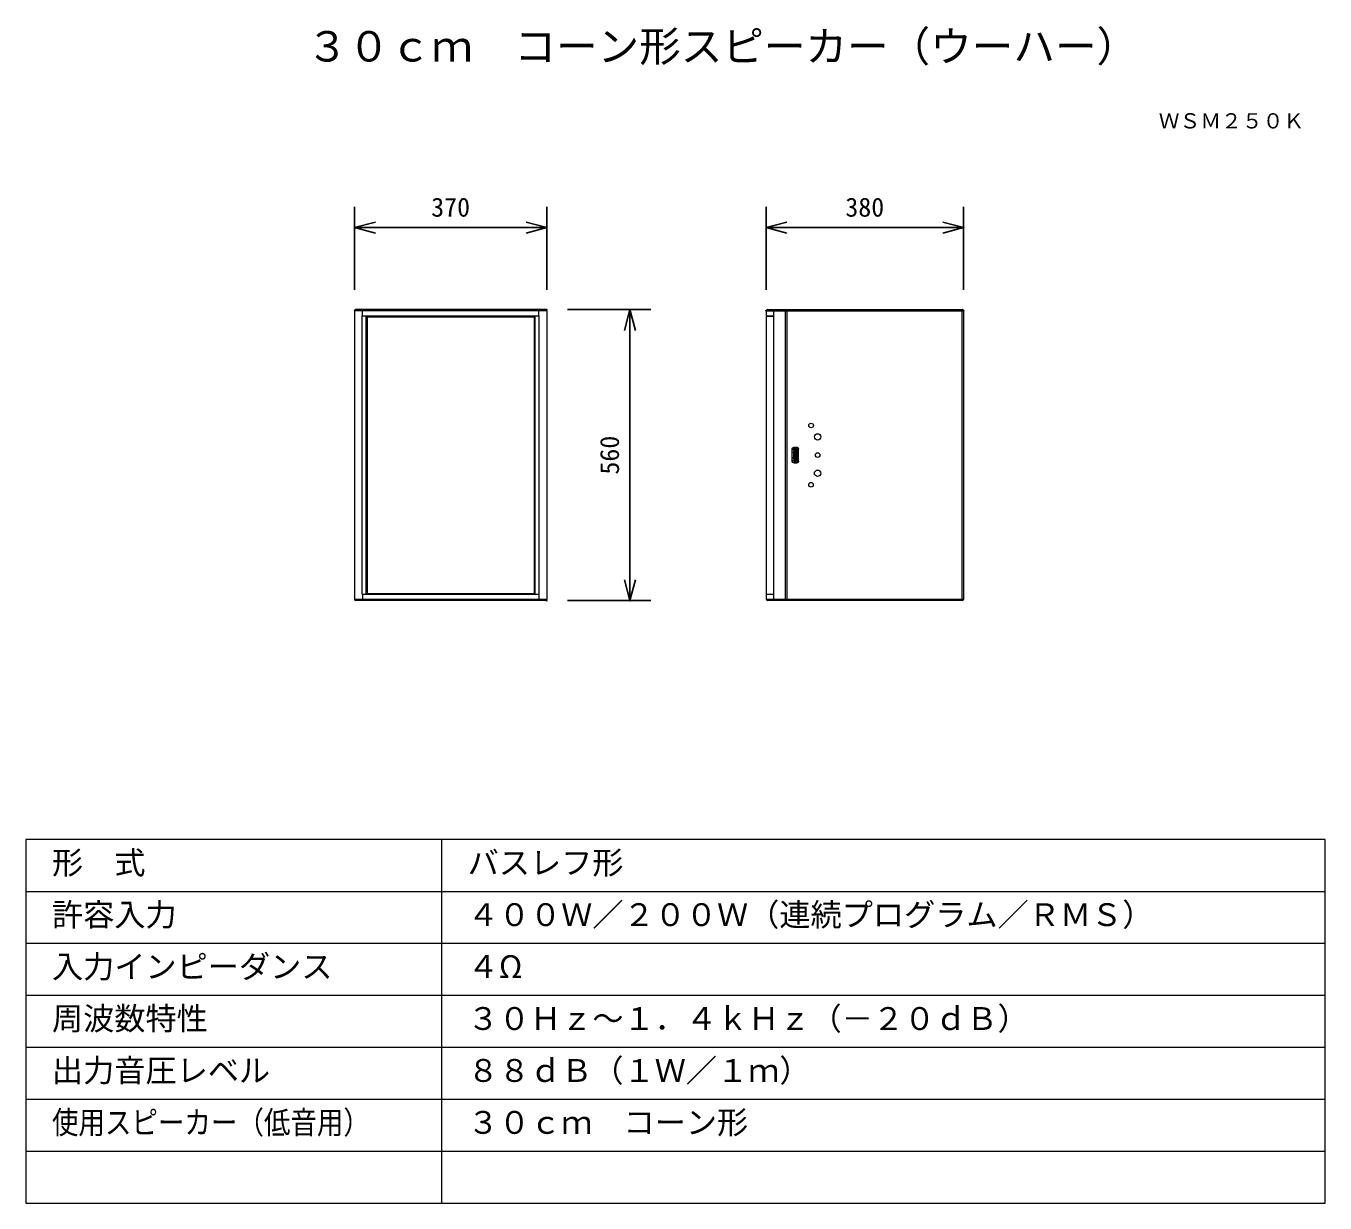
# Model space of a CAD drawing. Units: millimetres, scale not verified. Extents: x -63 to 62, y -56 to 57.
import ezdxf
from ezdxf.enums import TextEntityAlignment as Align

# ---------------------------------------------------------------- set-up
doc = ezdxf.new("R2010")
doc.units = ezdxf.units.MM
doc.header["$LTSCALE"] = 0.125
doc.header["$PDMODE"] = 32
doc.header["$PDSIZE"] = 0.025
for name, color, linetype in [('0-0_0', 7, 'Continuous'), ('0-2_MOJI1', 7, 'Continuous'), ('0-3_TOUROKU', 7, 'Continuous'), ('0-5_SUNPO', 7, 'Continuous'), ('0-6_DEFPOINTS', 7, 'Continuous')]:
    doc.layers.add(name, color=color, linetype=linetype)
doc.layers.add('0-1_WAKU', color=1, linetype='Continuous', lineweight=18)
doc.layers.add('0-4_GAIKEI', color=1, linetype='Continuous', lineweight=18)
doc.styles.add('ＭＳ ゴシック', font='')
doc.styles.get('ＭＳ ゴシック').set_extended_font_data('MS Gothic')

# ---------------------------------------------------------------- blocks, each defined once
blk = doc.blocks.new('_OPEN30')
at = {"layer": '0-0_0'}
blk.add_line((0, 0), (-1, 0), dxfattribs=at)
blk.add_lwpolyline([(-1, 0.26795), (0, 0), (-1, -0.26795)], dxfattribs=at)
blk = doc.blocks.new('D1')
at = {"layer": '0-5_SUNPO'}
for p, q in [((34.1167, 219.3973), (34.1167, 227.3973)), ((52.6167, 219.3973), (52.6167, 227.3973)), ((36.1167, 225.3973), (50.6167, 225.3973))]:
    blk.add_line(p, q, dxfattribs=at)
at = {"layer": '0-6_DEFPOINTS'}
for p in [(52.6167, 225.3973), (34.1167, 217.3973), (52.6167, 217.3973)]:
    blk.add_point(p, dxfattribs=at)
at = {"layer": '0-5_SUNPO', "xscale": 2, "yscale": 2, "rotation": 180}
blk.add_blockref('_OPEN30', (34.1167, 225.3973), dxfattribs=at)
at = {"layer": '0-5_SUNPO', "xscale": 2, "yscale": 2}
blk.add_blockref('_OPEN30', (52.6167, 225.3973), dxfattribs=at)
at = {"layer": '0-5_SUNPO', "style": 'ＭＳ ゴシック'}
blk.add_text('370', height=1.833, dxfattribs=at).set_placement((41.4917, 225.8973), align=Align.BOTTOM_LEFT)
blk = doc.blocks.new('D2')
at = {"layer": '0-5_SUNPO'}
for p, q in [((54.6167, 217.4972), (62.6167, 217.4972)), ((60.6167, 215.4972), (60.6167, 191.4973)), ((54.6167, 189.4973), (62.6167, 189.4973))]:
    blk.add_line(p, q, dxfattribs=at)
at = {"layer": '0-6_DEFPOINTS'}
for p in [(52.6167, 217.4972), (52.6167, 189.4973), (60.6167, 189.4973)]:
    blk.add_point(p, dxfattribs=at)
at = {"layer": '0-5_SUNPO', "xscale": 2, "yscale": 2}
for p, rotation in [((60.6167, 217.4972), 90), ((60.6167, 189.4973), 270)]:
    blk.add_blockref('_OPEN30', p, dxfattribs=dict(at, rotation=rotation))
at = {"layer": '0-5_SUNPO', "style": 'ＭＳ ゴシック'}
blk.add_text('560', height=1.833, rotation=90, dxfattribs=at).set_placement((60.1167, 201.6223), align=Align.BOTTOM_LEFT)
blk = doc.blocks.new('D3')
at = {"layer": '0-5_SUNPO'}
for p, q in [((73.7172, 219.3973), (73.7172, 227.3973)), ((92.7172, 219.3973), (92.7172, 227.3973)), ((75.7172, 225.3973), (90.7172, 225.3973))]:
    blk.add_line(p, q, dxfattribs=at)
at = {"layer": '0-6_DEFPOINTS'}
for p in [(92.7172, 225.3973), (73.7172, 217.3973), (92.7172, 217.3973)]:
    blk.add_point(p, dxfattribs=at)
at = {"layer": '0-5_SUNPO', "xscale": 2, "yscale": 2, "rotation": 180}
blk.add_blockref('_OPEN30', (73.7172, 225.3973), dxfattribs=at)
at = {"layer": '0-5_SUNPO', "xscale": 2, "yscale": 2}
blk.add_blockref('_OPEN30', (92.7172, 225.3973), dxfattribs=at)
at = {"layer": '0-5_SUNPO', "style": 'ＭＳ ゴシック'}
blk.add_text('380', height=1.833, dxfattribs=at).set_placement((81.3422, 225.8973), align=Align.BOTTOM_LEFT)

msp = doc.modelspace()

# ---------------------------------------------------------------- linework, layer by layer
at = {"layer": '0-1_WAKU', "color": 4}
for p, q in [((-62.5034, -21.4943), (-62.5034, -56.4943)), ((62.4966, -21.4943), (-62.5034, -21.4943)), ((-22.5034, -56.4943), (-22.5034, -21.4943)), ((62.4966, -56.4943), (62.4966, -21.4943)), ((-62.5034, -56.4943), (62.4966, -56.4943))]:
    msp.add_line(p, q, dxfattribs=at)
at = {"layer": '0-1_WAKU'}
for p, q in [((-62.5034, -26.4943), (62.4966, -26.4943)), ((-62.5034, -31.4943), (62.4966, -31.4943)), ((-62.5034, -36.4943), (62.4966, -36.4943)), ((-62.5034, -41.4943), (62.4966, -41.4943)), ((-62.5034, -46.4943), (62.4966, -46.4943)), ((-62.5034, -51.4943), (62.4966, -51.4943))]:
    msp.add_line(p, q, dxfattribs=at)
at = {"layer": '0-4_GAIKEI'}
for p, q in [((-12.3866, 29.4022), (-30.8866, 29.4022)), ((-30.1502, 28.9022), (-13.123, 28.9022)), ((-30.1502, 2.1022), (-30.1502, 28.9022)), ((-30.1198, 28.9022), (-30.1198, 29.4022)), ((-29.7601, 2.1022), (-29.7601, 28.9022)), ((-29.6608, 28.8172), (-13.6124, 28.8172)), ((-29.6608, 28.8172), (-29.6608, 2.1022)), ((-13.6124, 28.8172), (-13.6124, 2.1022)), ((-13.5132, 2.1022), (-13.5132, 28.9022)), ((-13.1535, 28.9022), (-13.1535, 29.4022)), ((-13.123, 2.1022), (-13.123, 28.9022)), ((8.7529, 29.4022), (27.7138, 29.4022)), ((8.7529, 28.9022), (9.4641, 28.9022)), ((8.7738, 28.8772), (9.4641, 28.8772)), ((9.4254, 29.4022), (9.4254, 28.9022)), ((9.4641, 2.1022), (9.4641, 28.9022)), ((10.5338, 29.4022), (10.5338, 1.6022)), ((10.7063, 29.4022), (10.7063, 1.6022)), ((27.5607, 29.4022), (27.5607, 1.6022)), ((11.3714, 16.2522), (11.3714, 15.7938)), ((11.3744, 16.2522), (11.6923, 16.2522)), ((11.4446, 16.2522), (11.4446, 15.8397)), ((11.2277, 14.9022), (11.2277, 16.1022)), ((11.3645, 15.7397), (11.3645, 15.2647)), ((11.3714, 15.2106), (11.3714, 14.7522)), ((11.4068, 15.8397), (11.7749, 15.8397)), ((11.7749, 15.1647), (11.4068, 15.1647)), ((11.4446, 15.1647), (11.4446, 14.7522)), ((11.4512, 15.1647), (11.4512, 15.8397)), ((11.5404, 15.1647), (11.5404, 15.8397)), ((11.592, 15.9397), (11.592, 15.8397)), ((11.7143, 15.9397), (11.592, 15.9397)), ((11.592, 15.1647), (11.592, 15.0647)), ((11.592, 15.0647), (11.7143, 15.0647)), ((11.6314, 15.9397), (11.7143, 15.8585)), ((11.7116, 15.1647), (11.7116, 15.8397)), ((11.7143, 15.8397), (11.7143, 16.1022)), ((11.839, 16.1022), (11.7143, 16.1022)), ((11.7143, 14.9022), (11.7143, 15.1647)), ((11.7749, 15.1647), (11.7749, 15.8397)), ((11.839, 14.9022), (11.839, 16.1022)), ((11.3744, 14.7522), (11.6923, 14.7522)), ((11.7143, 14.9022), (11.839, 14.9022)), ((-12.3866, 1.6022), (-30.8866, 1.6022)), ((-30.1502, 2.1022), (-13.123, 2.1022)), ((-30.1198, 2.1022), (-30.1198, 1.6022)), ((-29.6608, 2.1872), (-13.6124, 2.1872)), ((-13.1535, 2.1022), (-13.1535, 1.6022)), ((8.7529, 2.1022), (9.4641, 2.1022)), ((27.7138, 1.6022), (8.7529, 1.6022)), ((8.7738, 2.1272), (9.4641, 2.1272)), ((9.4254, 2.1022), (9.4254, 1.6022))]:
    msp.add_line(p, q, dxfattribs=at)
at = {"layer": '0-4_GAIKEI', "color": 7}
for p, q in [((-30.8866, 29.4022), (-30.8866, 1.6022)), ((-12.4866, 29.5022), (-30.7866, 29.5022)), ((-12.3866, 29.4022), (-12.3866, 1.6022)), ((8.7138, 28.8172), (8.7138, 2.1872)), ((8.7529, 28.9022), (8.7529, 29.4022)), ((8.8529, 29.5022), (27.6138, 29.5022)), ((27.7138, 29.4022), (27.7138, 1.6022)), ((-12.4866, 1.5022), (-30.7866, 1.5022)), ((8.7529, 1.6022), (8.7529, 2.1022)), ((27.6138, 1.5022), (8.8529, 1.5022))]:
    msp.add_line(p, q, dxfattribs=at)
at = {"layer": '0-4_GAIKEI'}
for centre, radius in [((13.0388, 18.3493), 0.2222), ((13.6735, 17.2546), 0.3088), ((11.3778, 16.103), 0.1501), ((11.3747, 16.1069), 0.1452), ((11.5641, 16.1029), 0.1501), ((11.6849, 16.102), 0.1542), ((11.6913, 16.1051), 0.147), ((11.3818, 14.9024), 0.1542), ((11.3754, 14.8992), 0.147), ((11.587, 15.7403), 0.2225), ((11.589, 15.2643), 0.2245), ((11.5308, 15.7502), 0.1655), ((11.5334, 15.2548), 0.1681), ((11.4966, 15.7604), 0.1298), ((11.479, 15.2378), 0.1111), ((11.4663, 15.7725), 0.0971), ((11.4437, 15.2192), 0.0712), ((11.432, 15.7928), 0.0572), ((11.4185, 15.2013), 0.0404), ((11.4156, 15.8058), 0.0363), ((11.4104, 15.1921), 0.028), ((11.41, 15.8132), 0.0271), ((11.407, 15.1835), 0.0189), ((11.4069, 15.8214), 0.0182), ((11.5643, 14.9013), 0.15), ((11.6889, 14.9014), 0.1501), ((11.692, 14.8974), 0.1452), ((13.6763, 15.5034), 0.2236), ((13.6705, 13.7522), 0.3083), ((13.0361, 12.6523), 0.2222)]:
    msp.add_circle(centre, radius, dxfattribs=at)
at = {"layer": '0-4_GAIKEI', "color": 7}
for centre, radius, start, end in [((-30.7866, 29.4022), 0.1, 90, 180), ((-12.4866, 29.4022), 0.1, 0, 90), ((8.7738, 28.8172), 0.06, 90, 180), ((8.8529, 29.4022), 0.1, 90, 180), ((27.6138, 29.4022), 0.1, 0, 90), ((-30.7866, 1.6022), 0.1, 180, 270), ((-12.4866, 1.6022), 0.1, 270, 0), ((8.7738, 2.1872), 0.06, 180, 270), ((8.8529, 1.6022), 0.1, 180, 270), ((27.6138, 1.6022), 0.1, 270, 0)]:
    msp.add_arc(centre, radius, start, end, dxfattribs=at)

# ---------------------------------------------------------------- block references
at = {"layer": '0-5_SUNPO'}
for name in ['D1', 'D3', 'D2']:
    msp.add_blockref(name, (-65.0034, -187.9952), dxfattribs=at)

# ---------------------------------------------------------------- texts
at = {"layer": '0-2_MOJI1', "style": 'ＭＳ ゴシック'}
for s, height, p in [('３０ｃｍ\u3000コーン形スピーカー（ウーハー）', 2.933, (-35.5034, 52.5057)), ('形\u3000式', 2.199, (-60.0034, -25.4943)), ('バスレフ形', 2.199, (-20.0034, -25.4943)), ('許容入力', 2.199, (-60.0034, -30.4943)), ('４００Ｗ／２００Ｗ（連続プログラム／ＲＭＳ）', 2.199, (-20.0034, -30.4943)), ('入力インピーダンス', 2.199, (-60.0034, -35.4943)), ('４Ω', 2.199, (-20.0034, -35.4943)), ('周波数特性', 2.199, (-60.0034, -40.4943)), ('３０Ｈｚ～１．４ｋＨｚ（－２０ｄＢ）', 2.199, (-20.0034, -40.4943)), ('出力音圧レベル', 2.199, (-60.0034, -45.4943)), ('８８ｄＢ（１Ｗ／１ｍ）', 2.199, (-20.0034, -45.4943)), ('３０ｃｍ\u3000コーン形', 2.199, (-20.0034, -50.4943))]:
    msp.add_text(s, height=height, dxfattribs=at).set_placement(p, align=Align.BOTTOM_LEFT)
at = {"layer": '0-2_MOJI1', "style": 'ＭＳ ゴシック', "width": 0.85}
msp.add_text('使用スピーカー（低音用）', height=2.199, dxfattribs=at).set_placement((-60.0034, -50.4943), align=Align.BOTTOM_LEFT)
at = {"layer": '0-3_TOUROKU', "style": 'ＭＳ ゴシック'}
msp.add_text('ＷＳＭ２５０Ｋ', height=1.466, dxfattribs=at).set_placement((46.4966, 46.5057), align=Align.BOTTOM_LEFT)

doc.saveas('drawing.dxf')
